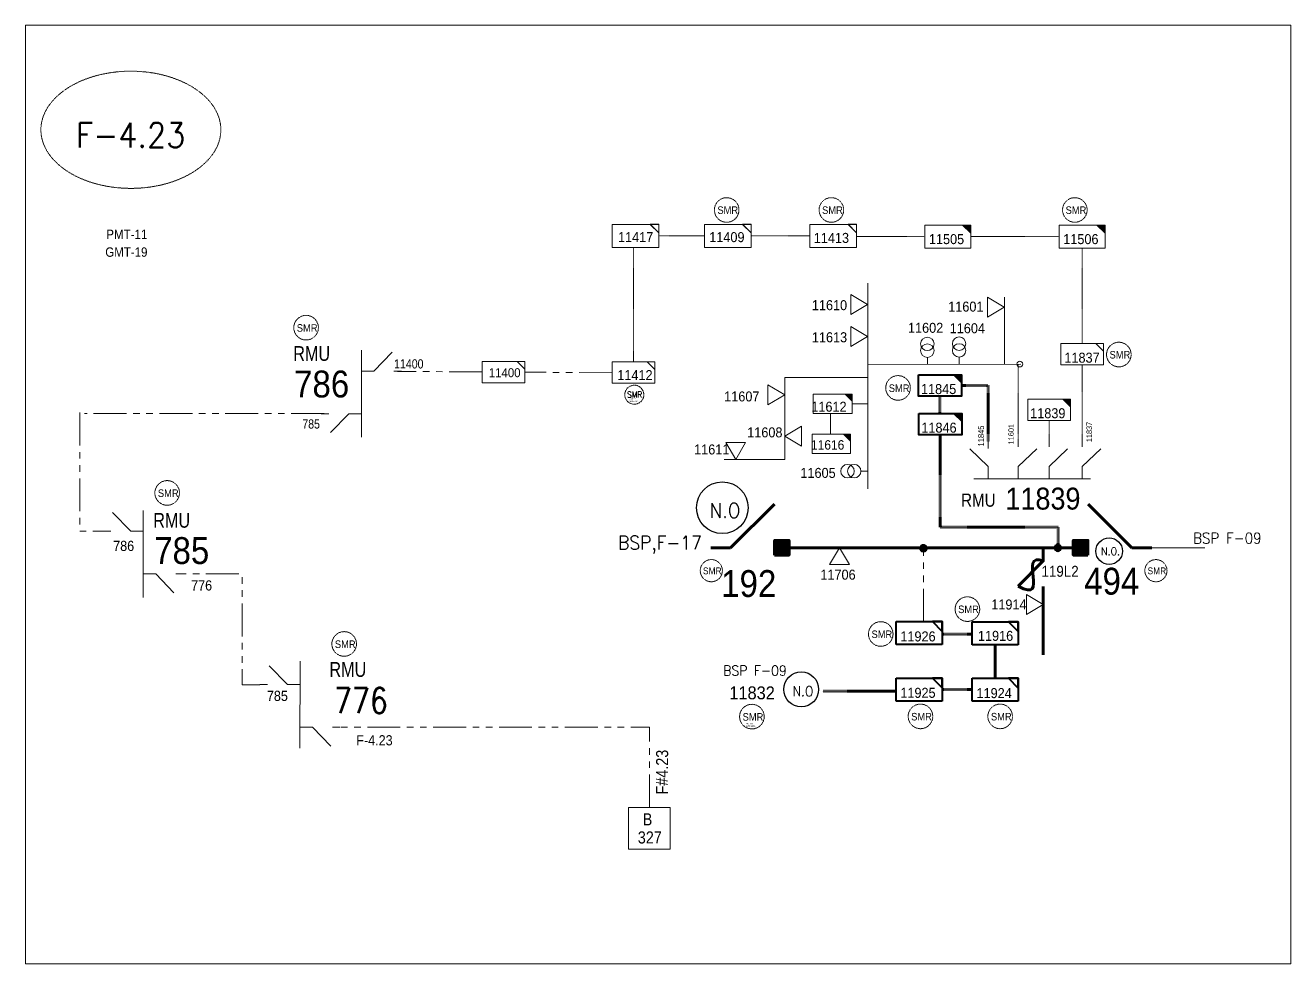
# Model space of a CAD drawing. Header units: metres. Extents: x 65984 to 144644, y -19036 to 23726.
# Drawn here: x 108278 to 110049, y -17139 to -15826 of the extents above; entities that cross this region are included whole.
import ezdxf
from ezdxf.enums import TextEntityAlignment as Align

# ---------------------------------------------------------------- set-up
doc = ezdxf.new("R2010")
doc.units = ezdxf.units.M
doc.header["$MEASUREMENT"] = 0
for name, pattern in [('( Phantom )', [2.5, 1.25, -0.25, 0.25, -0.25, 0.25, -0.25]), ('DGN Style 3', [0.013877, 0, -0.013877]), ('DGN Style 4', [1.6, 0.8, -0.4, 0, -0.4])]:
    doc.linetypes.add(name, pattern=pattern)
doc.layers.get('0').update_dxf_attribs({"color": 95, "lineweight": 40})
for name, color, linetype, lineweight in [('ABS', 7, 'Continuous', 40), ('ABS NUMBER', 112, 'Continuous', 30), ('d_eos', 111, 'Continuous', 40), ('d_eos no', 121, 'Continuous', 40), ('d_fco', 5, 'Continuous', 40), ('d_fco text', 95, 'Continuous', 40), ('d_oh branch', 94, 'Continuous', 40), ('d_switch', 95, 'Continuous', 40), ('d_tf', 1, 'Continuous', 40), ('d_tf no', 6, 'Continuous', 40), ('d_tf_200', 1, 'Continuous', 40), ('d_ug cable', 95, 'Continuous', 40), ('d_ug main line', 95, 'Continuous', 40), ('d_unit sub', 7, 'Continuous', 40), ('fedr no', 95, 'Continuous', 40), ('GRID STATION  04', 7, 'Continuous', 40), ('Level 37', 7, 'Continuous', 0), ('O H MAIN FEEDER', 4, 'Continuous', 100), ('SW N O', 114, 'Continuous', 30)]:
    doc.layers.add(name, color=color, linetype=linetype, lineweight=lineweight)
doc.styles.add('NASKHF', font='naskhf.shx', dxfattribs={"height": 8})
doc.styles.add('Style-Arial', font='arial.ttf')
doc.styles.add('Style-ENGINEERING', font='ENGINEERING.shx')
doc.styles.add('Style-msdefault', font='msdefault.shx')
doc.styles.add('Style-simplex', font='simplex.shx')
doc.styles.add('Style-STANDARD', font='STANDARD.shx')

# ---------------------------------------------------------------- blocks, each defined once
blk = doc.blocks.new('*U1257')
at = {"layer": 'd_eos', "color": 2, "linetype": 'Continuous', "lineweight": 13, "ltscale": 2.401108}
for p, q in [((8.43, 12.09), (8.43, 14.91)), ((8.43, 4.64), (15.43, 11.44)), ((8.43, 0), (8.43, 4.64)), ((16.17, -0.01), (-16.15, 0)), ((-7.43, -4.65), (-14.43, -11.45)), ((-7.43, 0), (-7.43, -4.65)), ((-7.43, -12.1), (-7.43, -14.92))]:
    blk.add_line(p, q, dxfattribs=at)
blk = doc.blocks.new('*U1258')
at = {"layer": 'd_eos', "color": 2, "linetype": 'Continuous', "lineweight": 13, "ltscale": 2.401108}
for p, q in [((-4.65, 7.44), (-11.44, 14.45)), ((0, -16.16), (0, 16.17)), ((-12.09, 7.44), (-14.92, 7.44)), ((0, 7.44), (-4.65, 7.44)), ((0, -8.41), (4.65, -8.41)), ((4.65, -8.41), (11.45, -15.42)), ((12.09, -8.41), (14.92, -8.41))]:
    blk.add_line(p, q, dxfattribs=at)
blk = doc.blocks.new('TF_8')
at = {"color": 0, "linetype": 'ByBlock', "lineweight": -2}
blk.add_line((6.3, 4.95), (9.9, 1.35), dxfattribs=at)
blk.add_3dface([(-10.1, 4.95), (9.9, 4.95), (9.9, -5.05), (-10.1, -5.05)], dxfattribs=at)
blk = doc.blocks.new('exist.us-1000kva')
at = {"color": 0, "linetype": 'ByBlock', "lineweight": -2, "flags": 128}
blk.add_lwpolyline([(40, 12.9), (32.8, 20), (40, 20)], close=True, dxfattribs=at)
at = {"color": 0, "linetype": 'ByBlock', "lineweight": -2, "extrusion": (0, 0, -1)}
blk.add_solid([(-40, 12.9), (-32.8, 20), (-40, 20)], dxfattribs=at)
at = {"color": 0, "linetype": 'ByBlock', "lineweight": -2, "xscale": 2, "yscale": 2}
blk.add_blockref('TF_8', (20.2, 10.1), dxfattribs=at)
blk = doc.blocks.new('TFU_162')
at = {"layer": 'd_tf_200', "color": 234, "linetype": 'Continuous', "lineweight": 13}
blk.add_line((0, 10), (0, 0), dxfattribs=at)
at = {"layer": 'd_tf_200', "color": 234, "linetype": 'Continuous', "lineweight": 13, "extrusion": (0, 0, -1)}
for centre in [(0, 30), (0, 20)]:
    blk.add_circle(centre, 10, dxfattribs=at)
blk = doc.blocks.new('FUSE01')
at = {"color": 0, "linetype": 'ByBlock', "lineweight": -2}
blk.add_line((0, -17.15), (0, -22.55), dxfattribs=at)
at = {"color": 0, "linetype": 'ByBlock', "lineweight": -2, "flags": 128}
blk.add_lwpolyline([(0, 0.05), (0, -5.75), (-11.2, -16.95)], dxfattribs=at)
at = {"color": 0, "linetype": 'ByBlock', "lineweight": -2}
blk.add_open_spline([(-11.2, -16.95), (3.4, -25.35), (-11.6, -1.35), (0, -5.75)], degree=3, dxfattribs=at)
blk = doc.blocks.new('ABS2_1_1')
at = {"color": 0, "linetype": 'ByBlock', "lineweight": -2, "ltscale": 500}
for q in [(-29900, 43500), (0, 0)]:
    blk.add_line((0, 13600), q, dxfattribs=at)
at = {"color": 0, "linetype": 'ByBlock', "lineweight": -2, "ltscale": 500, "flags": 128}
for points in [[(5000, 43600), (-5000, 43600), (-5000, 53600), (5000, 53600)], [(3791, 49653), (3791, 49653), (3791, 49653)]]:
    blk.add_lwpolyline(points, close=True, dxfattribs=at)
at = {"color": 0, "linetype": 'ByBlock', "lineweight": -2, "ltscale": 500}
for points in [[(5000, 43600), (-5000, 43600), (5000, 53600), (-5000, 53600)], [(3791, 49653), (3791, 49653), (3791, 49653)]]:
    blk.add_solid(points, dxfattribs=at)
blk = doc.blocks.new('*U3034')
at = {"layer": 'd_unit sub', "color": 234, "linetype": 'Continuous', "lineweight": 13, "flags": 128}
blk.add_lwpolyline([(8.54, 1.2), (8.54, 4.27), (5.47, 4.27)], close=True, dxfattribs=at)
at = {"layer": 'd_unit sub', "color": 234, "linetype": 'Continuous', "lineweight": 13, "xscale": 0.8535245333131424, "yscale": 0.8535245333131424, "zscale": 0.3910944340700495, "rotation": 359.9999999999999}
blk.add_blockref('TF_8', (0.09, 0.04), dxfattribs=at)
blk = doc.blocks.new('*U3035')
at = {"layer": 'd_unit sub', "color": 2, "linetype": 'Continuous', "lineweight": 13, "flags": 128}
blk.add_lwpolyline([(8.54, 1.2), (8.54, 4.27), (5.47, 4.27)], close=True, dxfattribs=at)
at = {"layer": 'd_unit sub', "color": 2, "linetype": 'Continuous', "lineweight": 13, "xscale": 0.8535245333131424, "yscale": 0.8535245333131424, "zscale": 0.3910944340700495, "rotation": 359.9999999999999}
blk.add_blockref('TF_8', (0.09, 0.04), dxfattribs=at)
blk = doc.blocks.new('TRA1_1398')
at = {"layer": 'd_tf', "color": 234, "linetype": 'Continuous', "lineweight": 13, "ltscale": 0.0014, "flags": 128}
blk.add_lwpolyline([(10, -17), (0, 0), (-10, -17)], close=True, dxfattribs=at)
blk = doc.blocks.new('TRA1_1397')
at = {"layer": 'd_tf', "color": 234, "linetype": 'Continuous', "lineweight": 13, "ltscale": 0.0014, "xscale": 1.000046566207833, "yscale": 1.000046566207833, "zscale": 1.000046566207833, "rotation": 180}
blk.add_blockref('TRA1_1398', (0, 0), dxfattribs=at)
blk = doc.blocks.new('TRA1_1400')
at = {"layer": 'd_tf', "color": 234, "linetype": 'Continuous', "lineweight": 13, "ltscale": 0.001399, "extrusion": (0, 0, -1), "flags": 128}
blk.add_lwpolyline([(-10, -17), (0, 0), (10, -17)], close=True, dxfattribs=at)
blk = doc.blocks.new('TRA1_1399')
at = {"layer": 'd_tf', "color": 234, "linetype": 'Continuous', "lineweight": 13, "ltscale": 0.001399, "xscale": 1.000046566207833, "yscale": 1.000046566207833, "zscale": 1.000046566207833, "rotation": 180}
blk.add_blockref('TRA1_1400', (0, 0), dxfattribs=at)
blk = doc.blocks.new('TRA1_1402')
at = {"layer": 'd_tf', "color": 234, "linetype": 'Continuous', "lineweight": 0, "ltscale": 0.001399, "flags": 128}
blk.add_lwpolyline([(10, -17), (0, 0), (-10, -17)], close=True, dxfattribs=at)
blk = doc.blocks.new('TRA1_1401')
at = {"layer": 'd_tf', "color": 234, "linetype": 'Continuous', "lineweight": 0, "ltscale": 0.001399, "xscale": 1.000046566207833, "yscale": 1.000046566207833, "zscale": 1.000046566207833, "rotation": 180}
blk.add_blockref('TRA1_1402', (0, 0), dxfattribs=at)
blk = doc.blocks.new('*U2170')
at = {"layer": 'd_unit sub', "color": 2, "linetype": 'Continuous', "lineweight": 40}
for p, q in [((-9.2, 4.59), (9.19, 4.59)), ((-9.2, -4.6), (-9.2, 4.59)), ((9.19, 0.71), (5.31, 4.59)), ((5.97, 4.59), (9.19, 4.59)), ((9.19, 4.59), (9.19, 1.38)), ((9.19, 4.59), (9.19, -4.6)), ((9.19, -4.6), (-9.2, -4.6))]:
    blk.add_line(p, q, dxfattribs=at)
at = {"layer": 'd_unit sub', "color": 2, "linetype": 'Continuous', "lineweight": 40, "flags": 128}
blk.add_lwpolyline([(9.19, 0.71), (9.19, 4.59), (5.31, 4.59)], close=True, dxfattribs=at)
blk = doc.blocks.new('TRA1_1404')
at = {"layer": 'd_tf', "color": 234, "linetype": 'Continuous', "lineweight": 0, "ltscale": 0.0014, "extrusion": (0, 0, -1), "flags": 128}
blk.add_lwpolyline([(-10.1, -17), (-0.1, 0), (9.9, -17)], close=True, dxfattribs=at)
blk = doc.blocks.new('TRA1_1403')
at = {"layer": 'd_tf', "color": 234, "linetype": 'Continuous', "lineweight": 0, "ltscale": 0.0014, "xscale": 1.000046566207833, "yscale": 1.000046566207833, "zscale": 1.000046566207833, "rotation": 180}
blk.add_blockref('TRA1_1404', (0, 0), dxfattribs=at)
blk = doc.blocks.new('*U892')
at = {"layer": 'SW N O', "color": 3}
blk.add_circle((0, 0), 16.8, dxfattribs=at)
at = {"layer": 'SW N O', "color": 3, "style": 'Style-STANDARD'}
blk.add_text('N.O.', height=9.6, dxfattribs=at).set_placement((1.7, -0.2), align=Align.MIDDLE_CENTER)
blk = doc.blocks.new('*U3529')
at = {"layer": 'SW N O', "color": 3}
blk.add_circle((0, 0.01), 16.84, dxfattribs=at)
at = {"layer": 'SW N O', "color": 3, "insert": (1.68, -1.77), "char_height": 9.6, "attachment_point": 5, "line_spacing_factor": 0.6, "style": 'Style-STANDARD'}
blk.add_mtext('N.O', dxfattribs=at)
blk = doc.blocks.new('*U4279')
at = {"layer": 'd_unit sub', "color": 234, "linetype": 'Continuous', "lineweight": 13, "flags": 128}
blk.add_lwpolyline([(8.54, 1.2), (8.54, 4.27), (5.47, 4.27)], close=True, dxfattribs=at)
at = {"layer": 'd_unit sub', "color": 234, "linetype": 'Continuous', "lineweight": 13, "xscale": 0.8535245333131425, "yscale": 0.8535245333131425, "zscale": 0.3839392466826879, "rotation": 359.9999999999999}
blk.add_blockref('TF_8', (0.09, 0.04), dxfattribs=at)

msp = doc.modelspace()

# ---------------------------------------------------------------- linework, layer by layer
at = {"layer": 'd_eos', "color": 7, "linetype": 'Continuous', "lineweight": 13, "ltscale": 2.353085}
for p, q in [((109625.8, -16417.6), (109625.8, -16407.2)), ((109667.8, -16415.5), (109667.8, -16405.1)), ((109711.1, -16415.5), (109711.1, -16405.1)), ((109757.4, -16415.5), (109757.4, -16405.1)), ((109625.9, -16443), (109600, -16417.9)), ((109667.8, -16443), (109693.7, -16417.9)), ((109711.1, -16443), (109736.9, -16417.9)), ((109757.4, -16443), (109783.2, -16417.9)), ((109625.8, -16460.1), (109625.8, -16443)), ((109667.8, -16460.1), (109667.8, -16443)), ((109711.1, -16460.1), (109711.1, -16443)), ((109757.4, -16460.1), (109757.4, -16443)), ((109768.7, -16460.1), (109605.8, -16460.1))]:
    msp.add_line(p, q, dxfattribs=at)
at = {"layer": 'd_eos', "color": 30, "linetype": 'Continuous', "lineweight": 13, "ltscale": 2.353085}
msp.add_line((109928.8, -16556.5), (109846, -16556.5), dxfattribs=at)
at = {"layer": 'd_oh branch', "color": 234, "linetype": 'Continuous', "lineweight": 13}
for p, q in [((109457.1, -16474.2), (109457.1, -16186.1)), ((109648.4, -16299.5), (109648.4, -16205.8)), ((109671.6, -16299.5), (109457.1, -16299.9))]:
    msp.add_line(p, q, dxfattribs=at)
at = {"layer": 'd_oh branch', "color": 234, "linetype": 'Continuous', "lineweight": 100}
msp.add_line((109702.8, -16706.2), (109702.8, -16617.5), dxfattribs=at)
at = {"layer": 'd_oh branch', "color": 234, "linetype": 'Continuous', "lineweight": 13, "flags": 128}
for points in [[(109341.1, -16318.5), (109341.1, -16433), (109256.4, -16433)], [(109457.1, -16318.5), (109341.1, -16318.5)]]:
    msp.add_lwpolyline(points, dxfattribs=at)
at = {"layer": 'd_ug cable', "color": 234, "linetype": 'DGN Style 3', "lineweight": 13}
for p, q in [((109601.6, -16121.1), (109725.1, -16121.1)), ((109757.4, -16137.2), (109757.4, -16270.7)), ((109435.4, -16355.1), (109457.1, -16355.1)), ((109405.1, -16397.8), (109405.1, -16368.8))]:
    msp.add_line(p, q, dxfattribs=at)
at = {"layer": 'd_ug cable', "color": 234, "linetype": 'DGN Style 3', "lineweight": 100}
for p, q in [((109558.3, -16344.6), (109558.3, -16368.6)), ((109635.6, -16739.2), (109635.6, -16693.9)), ((109394.4, -16757.1), (109495.6, -16757.2)), ((109561.2, -16754.9), (109602.7, -16754.9))]:
    msp.add_line(p, q, dxfattribs=at)
at = {"layer": 'd_ug cable', "color": 234, "linetype": 'DGN Style 3', "lineweight": 13, "flags": 128}
for points in [[(109164.7, -16120.3), (109228.6, -16120.3)], [(109376.2, -16120.3), (109293.8, -16120.3)], [(109537.1, -16121.1), (109441.5, -16121.1)], [(109129.2, -16296.3), (109129.2, -16136.6)], [(109667.8, -16299.5), (109667.8, -16405.1)], [(109757.4, -16405.1), (109757.4, -16300.6)], [(109711.1, -16405.1), (109711.1, -16378.4)]]:
    msp.add_lwpolyline(points, dxfattribs=at)
at = {"layer": 'd_ug cable', "color": 234, "linetype": 'DGN Style 3', "lineweight": 100, "flags": 128}
for points in [[(109625.8, -16407.4), (109625.8, -16329.6), (109588.2, -16329.6)], [(109723.8, -16556.6), (109723.8, -16527.5), (109558.7, -16527.5), (109558.7, -16398.6)], [(109561.2, -16677.3), (109603.4, -16677.3)]]:
    msp.add_lwpolyline(points, dxfattribs=at)
at = {"layer": 'd_ug cable', "color": 2, "linetype": 'DGN Style 3', "lineweight": 13}
for centre, radius in [((109259.8, -16083.9), 17.2), ((109406.3, -16083.9), 17.2), ((109747, -16083.9), 17.2), ((108671.2, -16248.6), 17.2), ((109808.6, -16286.2), 17.2), ((109499.6, -16332.9), 17.2), ((108476.8, -16479.8), 17.2), ((109238.3, -16588.6), 15.5), ((109860.5, -16588.6), 15.5), ((109596.7, -16642.4), 17.2), ((109475.4, -16677.2), 17.2), ((108724.5, -16691.1), 17.2), ((109295.1, -16792.8), 17.2), ((109531, -16792.5), 17.2), ((109642.5, -16792.5), 17.2)]:
    msp.add_circle(centre, radius, dxfattribs=at)
at = {"layer": 'd_ug cable', "color": 2, "linetype": 'DGN Style 4', "lineweight": 13}
msp.add_circle((109130.5, -16342.4), 13.3, dxfattribs=at)
at = {"layer": 'd_ug main line', "color": 234, "linetype": '( Phantom )', "lineweight": 13, "ltscale": 36.862503}
for p, q in [((108917.6, -16310.5), (108798.9, -16309.8)), ((109099.3, -16311.6), (108977.4, -16310.9))]:
    msp.add_line(p, q, dxfattribs=at)
at = {"layer": 'd_ug main line', "color": 234, "linetype": '( Phantom )', "lineweight": 13, "ltscale": 36.862503, "flags": 128}
for points in [[(108354.7, -16367.3), (108354.7, -16533.5), (108387.1, -16533.5)], [(108696.4, -16368.9), (108361.2, -16368.9)], [(109535.2, -16659.9), (109535.2, -16556.6), (109535.2, -16556.6)], [(108606.5, -16748.1), (108581.9, -16748.1), (108581.9, -16593.1), (108498.4, -16593.1)], [(109151.6, -16919.9), (109151.6, -16807.7), (108718.7, -16807.7)]]:
    msp.add_lwpolyline(points, dxfattribs=at)
at = {"layer": 'fedr no', "color": 82, "linetype": 'DGN Style 3', "lineweight": 13, "true_color": 0x1dc70e}
msp.add_ellipse((108426, -15971.7), major_axis=(125.9, 0), ratio=0.651175, dxfattribs=at)
at = {"layer": 'GRID STATION  04', "color": 234, "linetype": 'Continuous', "lineweight": 13, "ltscale": 1.985964, "flags": 128}
msp.add_lwpolyline([(109180.7, -16919.9), (109180.7, -16978.2), (109122.5, -16978.2), (109122.5, -16919.9)], close=True, dxfattribs=at)
at = {"layer": 'O H MAIN FEEDER', "color": 234, "lineweight": 211, "ltscale": 1.836752}
msp.add_line((109749.8, -16556.6), (109347.2, -16556.6), dxfattribs=at)
at = {"layer": 'O H MAIN FEEDER', "color": 140, "lineweight": 13, "ltscale": 0.861012, "flags": 128}
msp.add_lwpolyline([(110049.1, -15825.5), (108278.3, -15825.5), (108278.3, -17138.5), (110049.1, -17138.5)], close=True, dxfattribs=at)
at = {"layer": 'O H MAIN FEEDER', "color": 234, "lineweight": 13, "ltscale": 1.836752}
msp.add_circle((109670, -16299.5), 4.03, dxfattribs=at)
at = {"layer": 'O H MAIN FEEDER', "color": 234, "lineweight": 211, "ltscale": 1.836752}
for centre in [(109535.1, -16557.3), (109723.2, -16556.6)]:
    msp.add_circle(centre, 4.03, dxfattribs=at)

# ---------------------------------------------------------------- block references
at = {"layer": 'ABS', "color": 2, "linetype": 'Continuous', "lineweight": 211, "ltscale": 3.057643, "xscale": 0.002048623241154458, "zscale": 0.001356663693991162}
for p, yscale, rotation in [((109237.4, -16556.6), 0.002048623241154458, 269.9999999999997), ((109854.6, -16556.6), -0.002048623241154458, 270.0000000000003)]:
    msp.add_blockref('ABS2_1_1', p, dxfattribs=dict(at, yscale=yscale, rotation=rotation))
at = {"layer": 'd_eos', "color": 2, "linetype": 'Continuous', "lineweight": 13, "ltscale": 2.401108, "extrusion": (0, 0, -1), "xscale": 3.761479876607999, "yscale": 3.761479876607999, "zscale": 3.761479876607999, "rotation": 89.99999999999991}
msp.add_blockref('*U1257', (-108748.6, -16341.1), dxfattribs=at)
at = {"layer": 'd_eos', "color": 2, "linetype": 'Continuous', "lineweight": 13, "ltscale": 2.401108, "xscale": 3.761479876607999, "yscale": 3.761479876607999, "zscale": 3.761479876607999}
for name, p, rotation in [('*U1258', (108443.3, -16565.1), 180), ('*U1257', (108662.7, -16776), 270)]:
    msp.add_blockref(name, p, dxfattribs=dict(at, rotation=rotation))
at = {"layer": 'd_fco', "color": 234, "linetype": 'Continuous', "lineweight": 100, "xscale": 3.146305049123646, "yscale": 3.146305049123646, "zscale": 1.573152524561823}
msp.add_blockref('FUSE01', (109702.8, -16556.8), dxfattribs=at)
at = {"layer": 'd_tf', "color": 234, "linetype": 'Continuous', "lineweight": 13, "ltscale": 0.0014, "xscale": 1.39174755434496, "yscale": 1.39174755434496, "zscale": 1.39174755434496}
for p, rotation in [((109457, -16216.3), 89.99999999999993), ((109648.3, -16219.8), 90), ((109457, -16261.1), 89.99999999999993), ((109272.4, -16433), 359.9999999999999)]:
    msp.add_blockref('TRA1_1397', p, dxfattribs=dict(at, rotation=rotation))
at = {"layer": 'd_tf', "color": 234, "linetype": 'Continuous', "lineweight": 13, "ltscale": 0.0014, "extrusion": (0, 0, -1), "xscale": 1.39174755434496, "yscale": 1.39174755434496, "zscale": 1.39174755434496, "rotation": 269.9999999999999}
msp.add_blockref('TRA1_1397', (-109341, -16342.5), dxfattribs=at)
at = {"layer": 'd_tf', "color": 234, "linetype": 'Continuous', "lineweight": 13, "ltscale": 0.001399, "extrusion": (0, 0, -1), "xscale": 1.39174755434496, "yscale": 1.39174755434496, "zscale": 1.39174755434496, "rotation": 90.00000000000007}
msp.add_blockref('TRA1_1399', (-109341, -16400.3), dxfattribs=at)
at = {"layer": 'd_tf', "color": 234, "linetype": 'Continuous', "lineweight": 0, "ltscale": 0.0014, "extrusion": (0, 0, -1), "xscale": 1.39174755434496, "yscale": 1.39174755434496, "zscale": 1.39174755434496, "rotation": 180}
msp.add_blockref('TRA1_1403', (-109417.7, -16556.5), dxfattribs=at)
at = {"layer": 'd_tf', "color": 234, "linetype": 'Continuous', "lineweight": 0, "ltscale": 0.001399, "xscale": 1.39174755434496, "yscale": 1.39174755434496, "zscale": 1.39174755434496, "rotation": 89.99999999999997}
msp.add_blockref('TRA1_1401', (109702.9, -16636), dxfattribs=at)
at = {"layer": 'd_tf_200', "color": 234, "linetype": 'Continuous', "lineweight": 13, "xscale": 0.9403699691519998, "yscale": 0.9403699691519998, "zscale": 0.9403699691519998, "rotation": 359.9999999999999}
msp.add_blockref('TFU_162', (109540.6, -16299.5), dxfattribs=at)
at = {"layer": 'd_tf_200', "color": 234, "linetype": 'Continuous', "lineweight": 13, "extrusion": (0, 0, -1), "xscale": 0.9403699691519998, "yscale": 0.9403699691519998, "zscale": 0.9403699691519998}
for p, rotation in [((-109585.1, -16299.2), 359.9999999999998), ((-109457.1, -16449.4), 269.9999999999998)]:
    msp.add_blockref('TFU_162', p, dxfattribs=dict(at, rotation=rotation))
at = {"layer": 'd_unit sub', "color": 234, "linetype": 'Continuous', "lineweight": 13}
for name, p, xscale, yscale, zscale in [('*U3034', (109132, -16120.3), 3.821314670170046, 3.821314670170046, 3.821314670170046), ('*U4279', (108947.5, -16310.9), 3.503276677552037, 3.503276677552037, 3.503276677552037)]:
    msp.add_blockref(name, p, dxfattribs=dict(at, xscale=xscale, yscale=yscale, zscale=zscale))
at = {"layer": 'd_unit sub', "color": 2, "linetype": 'Continuous', "lineweight": 13, "xscale": 3.821314670170046, "yscale": 3.821314670170046, "zscale": 3.821314670170046}
for p in [(109261.2, -16120.3), (109408.8, -16120.3)]:
    msp.add_blockref('*U3035', p, dxfattribs=at)
at = {"layer": 'd_unit sub', "color": 234, "linetype": 'Continuous', "lineweight": 13, "rotation": 359.9999999999999}
for p, xscale, yscale, zscale in [((109537.1, -16137.2), 1.612476802257456, 1.612476802257456, 1.494494898333732), ((109380.7, -16368.8), 1.368420043953128, 1.368420043953128, 1.494494898333732), ((109681.2, -16378.4), 1.496272802897037, 1.496272802897037, 1.494494898333732), ((109379.2, -16424.8), 1.349204851301165, 1.349204851301165, 1.210540867650323)]:
    msp.add_blockref('exist.us-1000kva', p, dxfattribs=dict(at, xscale=xscale, yscale=yscale, zscale=zscale))
at = {"layer": 'd_unit sub', "color": 2, "linetype": 'Continuous', "lineweight": 13, "zscale": 1.494494898333732, "rotation": 359.9999999999999}
for name, p, xscale, yscale in [('exist.us-1000kva', (109725.1, -16137.2), 1.612476802257456, 1.612476802257456), ('TF_8', (109757.7, -16285.5), 2.988989796667464, 2.988989796667464), ('TF_8', (109129.5, -16311.1), 2.988989796667464, 2.988989796667464)]:
    msp.add_blockref(name, p, dxfattribs=dict(at, xscale=xscale, yscale=yscale))
at = {"layer": 'd_unit sub', "color": 2, "linetype": 'Continuous', "lineweight": 40, "xscale": 1.496272802897037, "yscale": 1.496272802897037, "zscale": 1.494494898333732, "rotation": 359.9999999999999}
msp.add_blockref('exist.us-1000kva', (109528.4, -16344.6), dxfattribs=at)
at = {"layer": 'd_unit sub', "color": 234, "linetype": 'Continuous', "lineweight": 40, "xscale": 1.496272802897037, "yscale": 1.496272802897037, "zscale": 1.494494898333732, "rotation": 359.9999999999999}
msp.add_blockref('exist.us-1000kva', (109528.8, -16398.6), dxfattribs=at)
at = {"layer": 'd_unit sub', "color": 2, "linetype": 'Continuous', "lineweight": 40, "xscale": 3.501937765122048, "yscale": 3.501937765122048, "zscale": 3.501937765122048}
for p in [(109529, -16676), (109635.6, -16676.3), (109529, -16754.9), (109635.6, -16755.3)]:
    msp.add_blockref('*U2170', p, dxfattribs=at)
at = {"layer": 'SW N O', "color": 3}
for name, p, xscale, yscale, zscale in [('*U3529', (109253.7, -16500.6), 2.147596358141782, 2.147596358141782, 2.147596358141782), ('*U892', (109795.1, -16561.3), 1.109897849315557, 1.109897849315557, 1.109897849315557), ('*U3529', (109364.1, -16754.7), 1.447966806159836, 1.447966806159836, 1.447966806159836)]:
    msp.add_blockref(name, p, dxfattribs=dict(at, xscale=xscale, yscale=yscale, zscale=zscale))

# ---------------------------------------------------------------- texts
at = {"layer": 'ABS NUMBER', "color": 2, "lineweight": 140, "style": 'Style-Arial', "width": 0.88}
for s, p in [('192', (109252.1, -16587.8)), ('494', (109760.1, -16584.5))]:
    msp.add_text(s, height=37.61, dxfattribs=at).set_placement(p, align=Align.TOP_LEFT)
at = {"layer": 'd_eos no', "color": 7, "linetype": 'Continuous', "lineweight": 13, "style": 'Style-Arial', "width": 0.88}
for s, height, p in [('PMT-11', 13.18, (108391.5, -16111.4)), ('11839', 30.72, (109649.9, -16472.4))]:
    msp.add_text(s, height=height, dxfattribs=at).set_placement(p, align=Align.TOP_LEFT)
at = {"layer": 'd_eos no', "color": 2, "linetype": 'Continuous', "lineweight": 13}
for s, height, style, width, p in [('RMU', 20.69, 'Style-msdefault', 0.818182, (108704.8, -16274.4)), ('RMU', 20.69, 'Style-msdefault', 0.818182, (108508.9, -16507.8)), ('785', 37.61, 'Style-Arial', 0.88, (108535.7, -16541.7)), ('RMU', 20.69, 'Style-msdefault', 0.818182, (108755.4, -16716.5))]:
    msp.add_text(s, height=height, dxfattribs=dict(at, style=style, width=width)).set_placement(p, align=Align.TOP_RIGHT)
at = {"layer": 'd_eos no', "color": 2, "linetype": 'Continuous', "lineweight": 13, "style": 'Style-Arial', "width": 0.88}
msp.add_text('786', height=37.61, dxfattribs=at).set_placement((108654.4, -16308.6), align=Align.TOP_LEFT)
at = {"layer": 'd_eos no', "color": 2, "linetype": 'Continuous', "lineweight": 13, "style": 'Style-STANDARD', "width": 0.909091}
msp.add_text('776', height=35.32, dxfattribs=at).set_placement((108747.9, -16770.4), align=Align.MIDDLE_CENTER)
at = {"layer": 'd_eos no', "color": 7, "linetype": 'Continuous', "lineweight": 13, "insert": (108390.2, -16136.3), "char_height": 13.088, "attachment_point": 1, "style": 'NASKHF'}
msp.add_mtext('\\fArial|b0|i0|c178178|p39;\\H1x;\\W0.88;GMT-19\\P', dxfattribs=at)
at = {"layer": 'd_fco text', "color": 234, "linetype": 'Continuous', "lineweight": 80, "style": 'Style-msdefault', "width": 0.916667}
msp.add_text('119L2', height=15.28, dxfattribs=at).set_placement((109752.4, -16581.8), align=Align.TOP_RIGHT)
at = {"layer": 'd_switch', "color": 7, "linetype": 'Continuous', "lineweight": 13, "style": 'Style-ENGINEERING', "width": 0.857143}
for s, p in [('11400', (108794.4, -16292.8)), ('785', (108665.9, -16376.9))]:
    msp.add_text(s, height=12.9, dxfattribs=at).set_placement(p, align=Align.TOP_LEFT)
at = {"layer": 'd_switch', "color": 7, "linetype": 'Continuous', "lineweight": 30, "ltscale": 0.869136, "style": 'Style-ENGINEERING', "width": 0.857143}
msp.add_text('11845', height=8.41, rotation=90, dxfattribs=at).set_placement((109611.6, -16414.7), align=Align.TOP_LEFT)
at = {"layer": 'd_switch', "color": 7, "linetype": 'Continuous', "lineweight": 13, "ltscale": 0.813944, "style": 'Style-ENGINEERING', "width": 0.857143}
msp.add_text('11601', height=7.54, rotation=90, dxfattribs=at).set_placement((109654, -16412), align=Align.TOP_LEFT)
at = {"layer": 'd_switch', "color": 7, "linetype": 'Continuous', "lineweight": 13, "ltscale": 0.828706, "style": 'Style-ENGINEERING', "width": 0.857143}
msp.add_text('11837', height=7.77, rotation=90, dxfattribs=at).set_placement((109763.3, -16380.4), align=Align.TOP_RIGHT)
at = {"layer": 'd_switch', "color": 7, "linetype": 'Continuous', "lineweight": 13, "style": 'Style-ENGINEERING', "width": 0.921053}
for s, p in [('786', (108430.6, -16546.8)), ('776', (108539.7, -16602.1)), ('785', (108645.7, -16756.6)), ('F-4.23', (108792.3, -16818.8))]:
    msp.add_text(s, height=14.29, dxfattribs=at).set_placement(p, align=Align.TOP_RIGHT)
at = {"layer": 'd_tf no', "color": 234, "linetype": 'Continuous', "lineweight": 13, "style": 'Style-msdefault', "width": 0.947368}
for s, height, p in [('11417', 14.01, (109107.7, -16114.9)), ('11505', 14.01, (109542.8, -16117.7)), ('11610', 14.01, (109379, -16210.1)), ('11601', 14.01, (109569.8, -16212.1)), ('11613', 14.01, (109379, -16255)), ('11602', 14.01, (109513.5, -16241.8)), ('11400', 12.61, (108926.9, -16305.3)), ('11607', 14.01, (109256.3, -16337.8)), ('11839', 14.01, (109684.5, -16361.3)), ('11608', 14.01, (109288.5, -16388.1)), ('11611', 14.01, (109214.2, -16412))]:
    msp.add_text(s, height=height, dxfattribs=at).set_placement(p, align=Align.TOP_LEFT)
at = {"layer": 'd_tf no', "color": 2, "linetype": 'Continuous', "lineweight": 13, "style": 'Style-msdefault', "width": 0.947368}
for s, height, p in [('11409', 14.01, (109235.4, -16114.9)), ('11413', 14.01, (109381.7, -16116)), ('11506', 14.01, (109730.8, -16117.7)), ('11837', 14.01, (109732.4, -16283.6)), ('11412', 14.01, (109106.7, -16308)), ('11832', 18.07, (109263.5, -16750.5))]:
    msp.add_text(s, height=height, dxfattribs=at).set_placement(p, align=Align.TOP_LEFT)
at = {"layer": 'd_tf no', "color": 234, "linetype": 'Continuous', "lineweight": 13, "style": 'Style-msdefault', "width": 0.947368}
msp.add_text('11604', height=14.01, dxfattribs=at).set_placement((109571.9, -16256.4))
at = {"layer": 'd_tf no', "color": 1, "linetype": 'Continuous', "lineweight": 13, "ltscale": 1.5982, "style": 'Style-simplex', "width": 0.909091}
msp.add_text('SMR', height=8.38, dxfattribs=at).set_placement((109131, -16342.3), align=Align.MIDDLE_CENTER)
at = {"layer": 'd_tf no', "color": 2, "linetype": 'Continuous', "lineweight": 40, "style": 'Style-msdefault', "width": 0.947368}
for s, p in [('11845', (109531.7, -16327.5)), ('11926', (109502.8, -16673.6)), ('11916', (109611.4, -16672.8)), ('11925', (109502.8, -16752.5)), ('11924', (109609.4, -16752.9))]:
    msp.add_text(s, height=14.01, dxfattribs=at).set_placement(p, align=Align.TOP_LEFT)
at = {"layer": 'd_tf no', "color": 234, "linetype": 'Continuous', "lineweight": 13, "style": 'Style-msdefault', "width": 0.947368}
for s, height, p in [('11612', 14.01, (109427.6, -16352.2)), ('11616', 13.22, (109424.4, -16406)), ('11605', 14.01, (109412.3, -16444.8))]:
    msp.add_text(s, height=height, dxfattribs=at).set_placement(p, align=Align.TOP_RIGHT)
at = {"layer": 'd_tf no', "color": 234, "linetype": 'Continuous', "lineweight": 40, "style": 'Style-msdefault', "width": 0.947368}
for s, p in [('11846', (109532.2, -16381.5)), ('11914', (109630.1, -16628.9))]:
    msp.add_text(s, height=14.01, dxfattribs=at).set_placement(p, align=Align.TOP_LEFT)
msp.add_text('11706', height=14.01, dxfattribs=at).set_placement((109390.9, -16601.2))
at = {"layer": 'd_tf no', "color": 1, "lineweight": 13, "attachment_point": 1, "style": 'NASKHF'}
for insert, char_height in [((109246.8, -16078.9), 10.546), ((109393.3, -16078.9), 10.546), ((109734.1, -16078.9), 10.546), ((108658.2, -16243.7), 10.546), ((109795.6, -16281.2), 10.546), ((109486.6, -16328), 10.546), ((108463.8, -16474.9), 10.546), ((109226.6, -16584.1), 9.492), ((109848.8, -16584.1), 9.492), ((109583.7, -16637.4), 10.546), ((109462.5, -16672.3), 10.546), ((108711.5, -16686.2), 10.546), ((109518, -16787.6), 10.546), ((109629.6, -16787.6), 10.546), ((109282.1, -16787.9), 10.546)]:
    msp.add_mtext('\\Fmsdefault;\\H1x;\\W0.925;SMR\\P', dxfattribs=dict(at, insert=insert, char_height=char_height))
at = {"layer": 'd_tf no', "color": 121, "linetype": 'Continuous', "lineweight": 40, "attachment_point": 1, "style": 'NASKHF'}
for insert, char_height in [((109123.9, -16347.6), 1.787), ((109287.1, -16801.6), 2.075)]:
    msp.add_mtext('\\Fmsdefault;\\H1x;\\W0.945946;ACTIVE\\P12/9/2023', dxfattribs=dict(at, insert=insert, char_height=char_height))
at = {"layer": 'fedr no', "color": 6, "linetype": 'Continuous', "lineweight": 13, "insert": (108425.7, -15979.1), "char_height": 34.37, "attachment_point": 5, "style": 'Style-STANDARD'}
msp.add_mtext('F-4.23', dxfattribs=at)
at = {"layer": 'fedr no', "color": 55, "linetype": 'Continuous', "lineweight": 40, "attachment_point": 5, "style": 'Style-STANDARD'}
for s, insert, char_height in [('BSP F-09', (109960.4, -16543.1), 15.15), ('BSP,F-17', (109166.4, -16552.3), 19.25)]:
    msp.add_mtext(s, dxfattribs=dict(at, insert=insert, char_height=char_height))
at = {"layer": 'fedr no', "color": 55, "linetype": 'Continuous', "lineweight": 40, "insert": (109299.4, -16728.4), "char_height": 14.07, "width": 129.851, "attachment_point": 5, "style": 'Style-STANDARD'}
msp.add_mtext('BSP F-09', dxfattribs=at)
at = {"layer": 'GRID STATION  04', "color": 7, "linetype": 'Continuous', "lineweight": 13, "style": 'Style-msdefault', "width": 0.888889}
msp.add_text('F#4.23', height=16.93, rotation=90, dxfattribs=at).set_placement((109177.9, -16901.8))
at = {"layer": 'GRID STATION  04', "color": 234, "linetype": 'Continuous', "lineweight": 13, "style": 'Style-msdefault', "width": 0.888889}
for s, height, p in [('B', 16.9, (109155.7, -16928.1)), ('327', 16.93, (109169, -16953.4))]:
    msp.add_text(s, height=height, dxfattribs=at).set_placement(p, align=Align.TOP_RIGHT)
at = {"layer": 'Level 37', "color": 7, "linetype": 'Continuous', "lineweight": 13, "style": 'Style-msdefault', "width": 0.86}
msp.add_text('RMU', height=18.43, rotation=0.0004, dxfattribs=at).set_placement((109636.1, -16480.7), align=Align.TOP_RIGHT)

doc.saveas('drawing.dxf')
